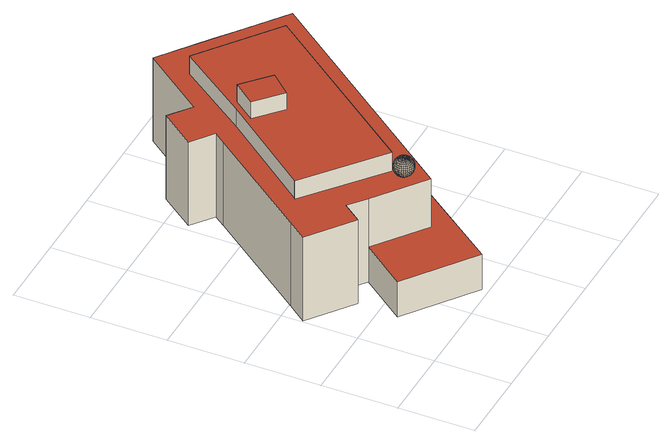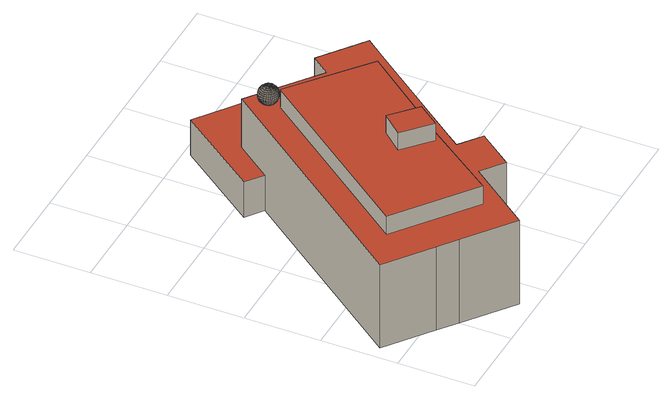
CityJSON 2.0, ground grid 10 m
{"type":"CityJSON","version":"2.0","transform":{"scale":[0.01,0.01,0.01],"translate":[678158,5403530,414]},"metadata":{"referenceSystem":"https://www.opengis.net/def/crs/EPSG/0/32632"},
"CityObjects":{
"building1":{"type":"Building","attributes":{"measuredHeight":17.6},"children":["building1-1"],"geometry":[{"type":"MultiSurface","lod":"3","boundaries":[[[0,1,2,3,4,5,6,7,8,9,10,11,12,13,14,15,16,17,18,19,20,14,13,21]],[[22,23,24,25,26,27]],[[28,29,30,31,32,33,34],[35,36,37,38]],[[39,40,41,42]],[[43,9,8,44]],[[45,25,24,46]],[[44,8,7,47]],[[48,22,27,49]],[[47,7,6,50]],[[51,10,9,43]],[[52,11,10,51]],[[53,0,21,54]],[[55,12,11,52]],[[56,13,12,55]],[[54,21,13,56]],[[57,1,0,53]],[[32,31,18,17]],[[20,19,30,29]],[[38,39,42,35]],[[20,29,28,14]],[[15,34,33,16]],[[35,42,41,36]],[[14,28,34,15]],[[49,27,26,58]],[[5,23,22,48,50,6]],[[3,59,46,24,4]],[[58,26,25,45]],[[23,5,4,24]],[[59,3,2,60]],[[60,2,1,57]],[[18,31,30,19]],[[36,41,40,37]],[[16,33,32,17]],[[37,40,39,38]],[[59,60,57,53,54,56,55,52,51,43,44,47,50,48,49,58,45,46]]],"semantics":{"surfaces":[{"type":"RoofSurface"},{"type":"WallSurface"},{"type":"GroundSurface"}],"values":[0,0,0,0,1,1,1,1,1,1,1,1,1,1,1,1,1,1,1,1,1,1,1,1,1,1,1,1,1,1,1,1,1,1,2]}}]},
"building1-1":{"type":"BuildingInstallation","attributes":{"materialClass":"Metal","materialName":"Aluminium","materialUncertainty":0.3},"parents":["building1"],"geometry":[{"type":"MultiSurface","lod":"3","boundaries":[[[61,62,63]],[[64,61,63]],[[65,64,63]],[[66,65,63]],[[67,66,63]],[[68,67,63]],[[69,68,63]],[[70,69,63]],[[71,70,63]],[[72,71,63]],[[73,72,63]],[[74,73,63]],[[75,74,63]],[[76,75,63]],[[77,76,63]],[[78,77,63]],[[79,78,63]],[[80,79,63]],[[81,80,63]],[[82,81,63]],[[83,82,63]],[[84,83,63]],[[85,84,63]],[[86,85,63]],[[87,86,63]],[[88,87,63]],[[89,88,63]],[[90,89,63]],[[91,90,63]],[[92,91,63]],[[93,92,63]],[[62,93,63]],[[61,94,95,62]],[[64,96,94,61]],[[65,97,96,64]],[[66,98,97,65]],[[67,99,98,66]],[[68,100,99,67]],[[69,101,100,68]],[[70,102,101,69]],[[71,103,102,70]],[[72,104,103,71]],[[73,105,104,72]],[[74,106,105,73]],[[75,107,106,74]],[[76,108,107,75]],[[77,109,108,76]],[[78,110,109,77]],[[79,111,110,78]],[[80,112,111,79]],[[81,113,112,80]],[[82,114,113,81]],[[83,115,114,82]],[[84,116,115,83]],[[85,117,116,84]],[[86,118,117,85]],[[87,119,118,86]],[[88,120,119,87]],[[89,121,120,88]],[[90,122,121,89]],[[91,123,122,90]],[[92,124,123,91]],[[93,125,124,92]],[[62,95,125,93]],[[94,126,127,95]],[[96,128,126,94]],[[97,129,128,96]],[[98,130,129,97]],[[99,131,130,98]],[[100,132,131,99]],[[101,133,132,100]],[[102,134,133,101]],[[103,135,134,102]],[[104,136,135,103]],[[105,137,136,104]],[[106,138,137,105]],[[107,139,138,106]],[[108,140,139,107]],[[109,141,140,108]],[[110,142,141,109]],[[111,143,142,110]],[[112,144,143,111]],[[113,145,144,112]],[[114,146,145,113]],[[115,147,146,114]],[[116,148,147,115]],[[117,149,148,116]],[[118,150,149,117]],[[119,151,150,118]],[[120,152,151,119]],[[121,153,152,120]],[[122,154,153,121]],[[123,155,154,122]],[[124,156,155,123]],[[125,157,156,124]],[[95,127,157,125]],[[126,158,159,127]],[[128,160,158,126]],[[129,161,160,128]],[[130,162,161,129]],[[131,163,162,130]],[[132,164,163,131]],[[133,165,164,132]],[[134,166,165,133]],[[135,167,166,134]],[[136,168,167,135]],[[137,169,168,136]],[[138,170,169,137]],[[139,171,170,138]],[[140,172,171,139]],[[141,173,172,140]],[[142,174,173,141]],[[143,175,174,142]],[[144,176,175,143]],[[145,177,176,144]],[[146,178,177,145]],[[147,179,178,146]],[[148,180,179,147]],[[149,181,180,148]],[[150,182,181,149]],[[151,183,182,150]],[[152,184,183,151]],[[153,185,184,152]],[[154,186,185,153]],[[155,187,186,154]],[[156,188,187,155]],[[157,189,188,156]],[[127,159,189,157]],[[158,190,191,159]],[[160,192,190,158]],[[161,193,192,160]],[[162,194,193,161]],[[163,195,194,162]],[[164,196,195,163]],[[165,197,196,164]],[[166,198,197,165]],[[167,199,198,166]],[[168,200,199,167]],[[169,201,200,168]],[[170,202,201,169]],[[171,203,202,170]],[[172,204,203,171]],[[173,205,204,172]],[[174,206,205,173]],[[175,207,206,174]],[[176,208,207,175]],[[177,209,208,176]],[[178,210,209,177]],[[179,211,210,178]],[[180,212,211,179]],[[181,213,212,180]],[[182,214,213,181]],[[183,215,214,182]],[[184,216,215,183]],[[185,217,216,184]],[[186,218,217,185]],[[187,219,218,186]],[[188,220,219,187]],[[189,221,220,188]],[[159,191,221,189]],[[190,222,223,191]],[[192,224,222,190]],[[193,225,224,192]],[[194,226,225,193]],[[195,227,226,194]],[[196,228,227,195]],[[197,229,228,196]],[[198,230,229,197]],[[199,231,230,198]],[[200,232,231,199]],[[201,233,232,200]],[[202,234,233,201]],[[203,235,234,202]],[[204,236,235,203]],[[205,237,236,204]],[[206,238,237,205]],[[207,239,238,206]],[[208,240,239,207]],[[209,241,240,208]],[[210,242,241,209]],[[211,243,242,210]],[[212,244,243,211]],[[213,245,244,212]],[[214,246,245,213]],[[215,247,246,214]],[[216,248,247,215]],[[217,249,248,216]],[[218,250,249,217]],[[219,251,250,218]],[[220,252,251,219]],[[221,253,252,220]],[[191,223,253,221]],[[222,254,255,223]],[[224,256,254,222]],[[225,257,256,224]],[[226,258,257,225]],[[227,259,258,226]],[[228,260,259,227]],[[229,261,260,228]],[[230,262,261,229]],[[231,263,262,230]],[[232,264,263,231]],[[233,265,264,232]],[[234,266,265,233]],[[235,267,266,234]],[[236,268,267,235]],[[237,269,268,236]],[[238,270,269,237]],[[239,271,270,238]],[[240,272,271,239]],[[241,273,272,240]],[[242,274,273,241]],[[243,275,274,242]],[[244,276,275,243]],[[245,277,276,244]],[[246,278,277,245]],[[247,279,278,246]],[[248,280,279,247]],[[249,281,280,248]],[[250,282,281,249]],[[251,283,282,250]],[[252,284,283,251]],[[253,285,284,252]],[[223,255,285,253]],[[254,286,287,255]],[[256,288,286,254]],[[257,289,288,256]],[[258,290,289,257]],[[259,291,290,258]],[[260,292,291,259]],[[261,293,292,260]],[[262,294,293,261]],[[263,295,294,262]],[[264,296,295,263]],[[265,297,296,264]],[[266,298,297,265]],[[267,299,298,266]],[[268,300,299,267]],[[269,301,300,268]],[[270,302,301,269]],[[271,303,302,270]],[[272,304,303,271]],[[273,305,304,272]],[[274,306,305,273]],[[275,307,306,274]],[[276,308,307,275]],[[277,309,308,276]],[[278,310,309,277]],[[279,311,310,278]],[[280,312,311,279]],[[281,313,312,280]],[[282,314,313,281]],[[283,315,314,282]],[[284,316,315,283]],[[285,317,316,284]],[[255,287,317,285]],[[286,318,319,287]],[[288,320,318,286]],[[289,321,320,288]],[[290,322,321,289]],[[291,323,322,290]],[[292,324,323,291]],[[293,325,324,292]],[[294,326,325,293]],[[295,327,326,294]],[[296,328,327,295]],[[297,329,328,296]],[[298,330,329,297]],[[299,331,330,298]],[[300,332,331,299]],[[301,333,332,300]],[[302,334,333,301]],[[303,335,334,302]],[[304,336,335,303]],[[305,337,336,304]],[[306,338,337,305]],[[307,339,338,306]],[[308,340,339,307]],[[309,341,340,308]],[[310,342,341,309]],[[311,343,342,310]],[[312,344,343,311]],[[313,345,344,312]],[[314,346,345,313]],[[315,347,346,314]],[[316,348,347,315]],[[317,349,348,316]],[[287,319,349,317]],[[318,350,351,319]],[[320,352,350,318]],[[321,353,352,320]],[[322,354,353,321]],[[323,355,354,322]],[[324,356,355,323]],[[325,357,356,324]],[[326,358,357,325]],[[327,359,358,326]],[[328,360,359,327]],[[329,361,360,328]],[[330,362,361,329]],[[331,363,362,330]],[[332,364,363,331]],[[333,365,364,332]],[[334,366,365,333]],[[335,367,366,334]],[[336,368,367,335]],[[337,369,368,336]],[[338,370,369,337]],[[339,371,370,338]],[[340,372,371,339]],[[341,373,372,340]],[[342,374,373,341]],[[343,375,374,342]],[[344,376,375,343]],[[345,377,376,344]],[[346,378,377,345]],[[347,379,378,346]],[[348,380,379,347]],[[349,381,380,348]],[[319,351,381,349]],[[350,382,383,351]],[[352,384,382,350]],[[353,385,384,352]],[[354,386,385,353]],[[355,387,386,354]],[[356,388,387,355]],[[357,389,388,356]],[[358,390,389,357]],[[359,391,390,358]],[[360,392,391,359]],[[361,393,392,360]],[[362,394,393,361]],[[363,395,394,362]],[[364,396,395,363]],[[365,397,396,364]],[[366,398,397,365]],[[367,399,398,366]],[[368,400,399,367]],[[369,401,400,368]],[[370,402,401,369]],[[371,403,402,370]],[[372,404,403,371]],[[373,405,404,372]],[[374,406,405,373]],[[375,407,406,374]],[[376,408,407,375]],[[377,409,408,376]],[[378,410,409,377]],[[379,411,410,378]],[[380,412,411,379]],[[381,413,412,380]],[[351,383,413,381]],[[382,414,415,383]],[[384,416,414,382]],[[385,417,416,384]],[[386,418,417,385]],[[387,419,418,386]],[[388,420,419,387]],[[389,421,420,388]],[[390,422,421,389]],[[391,423,422,390]],[[392,424,423,391]],[[393,425,424,392]],[[394,426,425,393]],[[395,427,426,394]],[[396,428,427,395]],[[397,429,428,396]],[[398,430,429,397]],[[399,431,430,398]],[[400,432,431,399]],[[401,433,432,400]],[[402,434,433,401]],[[403,435,434,402]],[[404,436,435,403]],[[405,437,436,404]],[[406,438,437,405]],[[407,439,438,406]],[[408,440,439,407]],[[409,441,440,408]],[[410,442,441,409]],[[411,443,442,410]],[[412,444,443,411]],[[413,445,444,412]],[[383,415,445,413]],[[414,446,447,415]],[[416,448,446,414]],[[417,449,448,416]],[[418,450,449,417]],[[419,451,450,418]],[[420,452,451,419]],[[421,453,452,420]],[[422,454,453,421]],[[423,455,454,422]],[[424,456,455,423]],[[425,457,456,424]],[[426,458,457,425]],[[427,459,458,426]],[[428,460,459,427]],[[429,461,460,428]],[[430,462,461,429]],[[431,463,462,430]],[[432,464,463,431]],[[433,465,464,432]],[[434,466,465,433]],[[435,467,466,434]],[[436,468,467,435]],[[437,469,468,436]],[[438,470,469,437]],[[439,471,470,438]],[[440,472,471,439]],[[441,473,472,440]],[[442,474,473,441]],[[443,475,474,442]],[[444,476,475,443]],[[445,477,476,444]],[[415,447,477,445]],[[446,478,479,447]],[[448,480,478,446]],[[449,481,480,448]],[[450,482,481,449]],[[451,483,482,450]],[[452,484,483,451]],[[453,485,484,452]],[[454,486,485,453]],[[455,487,486,454]],[[456,488,487,455]],[[457,489,488,456]],[[458,490,489,457]],[[459,491,490,458]],[[460,492,491,459]],[[461,493,492,460]],[[462,494,493,461]],[[463,495,494,462]],[[464,496,495,463]],[[465,497,496,464]],[[466,498,497,465]],[[467,499,498,466]],[[468,500,499,467]],[[469,501,500,468]],[[470,502,501,469]],[[471,503,502,470]],[[472,504,503,471]],[[473,505,504,472]],[[474,506,505,473]],[[475,507,506,474]],[[476,508,507,475]],[[477,509,508,476]],[[447,479,509,477]],[[478,510,511,479]],[[480,512,510,478]],[[481,513,512,480]],[[482,514,513,481]],[[483,515,514,482]],[[484,516,515,483]],[[485,517,516,484]],[[486,518,517,485]],[[487,519,518,486]],[[488,520,519,487]],[[489,521,520,488]],[[490,522,521,489]],[[491,523,522,490]],[[492,524,523,491]],[[493,525,524,492]],[[494,526,525,493]],[[495,527,526,494]],[[496,528,527,495]],[[497,529,528,496]],[[498,530,529,497]],[[499,531,530,498]],[[500,532,531,499]],[[501,533,532,500]],[[502,534,533,501]],[[503,535,534,502]],[[504,536,535,503]],[[505,537,536,504]],[[506,538,537,505]],[[507,539,538,506]],[[508,540,539,507]],[[509,541,540,508]],[[479,511,541,509]],[[510,542,511]],[[512,542,510]],[[513,542,512]],[[514,542,513]],[[515,542,514]],[[516,542,515]],[[517,542,516]],[[518,542,517]],[[519,542,518]],[[520,542,519]],[[521,542,520]],[[522,542,521]],[[523,542,522]],[[524,542,523]],[[525,542,524]],[[526,542,525]],[[527,542,526]],[[528,542,527]],[[529,542,528]],[[530,542,529]],[[531,542,530]],[[532,542,531]],[[533,542,532]],[[534,542,533]],[[535,542,534]],[[536,542,535]],[[537,542,536]],[[538,542,537]],[[539,542,538]],[[540,542,539]],[[541,542,540]],[[511,542,541]]]}]}
},
"vertices":[
[224,1987,1269],[26,1726,1269],[606,1287,1269],[794,1536,1269],[1023,1355,1269],[1682,853,1269],[3834,3682,1269],[3237,4134,1269],[2995,4317,1269],[2362,4796,1269],[1726,3959,1269],[1431,4181,1269],[1084,3725,1269],[1378,3503,1269],[1594,3340,1269],[2265,4273,1269],[3277,3503,1269],[1634,1342,1269],[1627,1334,1269],[652,2132,1269],[658,2140,1269],[1265,3354,1269],[2049,1336,554],[1682,853,554],[1023,1355,554],[569,756,554],[1470,88,554],[2271,1168,554],[1594,3340,1539],[658,2140,1539],[652,2132,1539],[1627,1334,1539],[1634,1342,1539],[3277,3503,1539],[2265,4273,1539],[1721,3399,1539],[2076,3078,1539],[1831,2807,1539],[1500,3107,1539],[1500,3107,1790],[1831,2807,1790],[2076,3078,1790],[1721,3399,1790],[2362,4796,30],[2995,4317,30],[569,756,30],[1023,1355,30],[3237,4134,30],[2049,1336,30],[2271,1168,30],[3834,3682,30],[1726,3959,30],[1431,4181,30],[224,1987,30],[1265,3354,30],[1084,3725,30],[1378,3503,30],[26,1726,30],[1470,88,30],[794,1536,30],[606,1287,30],
[1640,1179,1271],[1641,1174,1271],[1615,1174,1269],[1639,1183,1271],[1636,1188,1271],[1633,1192,1271],[1629,1195,1271],[1625,1197,1271],[1620,1199,1271],[1615,1199,1271],[1610,1199,1271],[1605,1197,1271],[1601,1195,1271],[1597,1192,1271],[1594,1188,1271],[1591,1183,1271],[1590,1179,1271],[1589,1174,1271],[1590,1169,1271],[1591,1164,1271],[1594,1159,1271],[1597,1155,1271],[1601,1152,1271],[1605,1150,1271],[1610,1148,1271],[1615,1148,1271],[1620,1148,1271],[1625,1150,1271],[1629,1152,1271],[1633,1155,1271],[1636,1159,1271],[1639,1164,1271],[1640,1169,1271],[1664,1183,1279],[1665,1174,1279],[1661,1193,1279],[1657,1202,1279],[1650,1209,1279],[1643,1216,1279],[1634,1220,1279],[1625,1223,1279],[1615,1224,1279],[1605,1223,1279],[1596,1220,1279],[1587,1216,1279],[1580,1209,1279],[1573,1202,1279],[1569,1193,1279],[1566,1183,1279],[1565,1174,1279],[1566,1164,1279],[1569,1154,1279],[1573,1146,1279],[1580,1138,1279],[1587,1132,1279],[1596,1127,1279],[1605,1124,1279],[1615,1123,1279],[1625,1124,1279],[1634,1127,1279],[1643,1132,1279],[1650,1138,1279],[1657,1146,1279],[1661,1154,1279],[1664,1164,1279],[1686,1188,1291],[1688,1174,1291],[1682,1202,1291],[1676,1214,1291],[1667,1225,1291],[1655,1235,1291],[1643,1241,1291],[1629,1246,1291],[1615,1247,1291],[1601,1246,1291],[1587,1241,1291],[1574,1235,1291],[1564,1225,1291],[1554,1214,1291],[1548,1202,1291],[1544,1188,1291],[1542,1174,1291],[1544,1159,1291],[1548,1146,1291],[1554,1133,1291],[1564,1122,1291],[1574,1113,1291],[1587,1106,1291],[1601,1102,1291],[1615,1100,1291],[1629,1102,1291],[1643,1106,1291],[1655,1113,1291],[1667,1122,1291],[1676,1133,1291],[1682,1146,1291],[1686,1159,1291],[1706,1192,1307],[1708,1174,1307],[1701,1209,1307],[1692,1225,1307],[1681,1240,1307],[1667,1251,1307],[1650,1260,1307],[1633,1265,1307],[1615,1267,1307],[1597,1265,1307],[1580,1260,1307],[1564,1251,1307],[1549,1240,1307],[1538,1225,1307],[1529,1209,1307],[1524,1192,1307],[1522,1174,1307],[1524,1155,1307],[1529,1138,1307],[1538,1122,1307],[1549,1108,1307],[1564,1096,1307],[1580,1087,1307],[1597,1082,1307],[1615,1080,1307],[1633,1082,1307],[1650,1087,1307],[1667,1096,1307],[1681,1108,1307],[1692,1122,1307],[1701,1138,1307],[1706,1155,1307],[1722,1195,1327],[1724,1174,1327],[1716,1216,1327],[1706,1235,1327],[1692,1251,1327],[1676,1265,1327],[1657,1275,1327],[1636,1281,1327],[1615,1283,1327],[1594,1281,1327],[1573,1275,1327],[1554,1265,1327],[1538,1251,1327],[1524,1235,1327],[1514,1216,1327],[1508,1195,1327],[1506,1174,1327],[1508,1152,1327],[1514,1132,1327],[1524,1113,1327],[1538,1096,1327],[1554,1082,1327],[1573,1072,1327],[1594,1066,1327],[1615,1064,1327],[1636,1066,1327],[1657,1072,1327],[1676,1082,1327],[1692,1096,1327],[1706,1113,1327],[1716,1132,1327],[1722,1152,1327],[1734,1197,1350],[1736,1174,1350],[1727,1220,1350],[1716,1241,1350],[1701,1260,1350],[1682,1275,1350],[1661,1286,1350],[1639,1293,1350],[1615,1296,1350],[1591,1293,1350],[1569,1286,1350],[1548,1275,1350],[1529,1260,1350],[1514,1241,1350],[1503,1220,1350],[1496,1197,1350],[1494,1174,1350],[1496,1150,1350],[1503,1127,1350],[1514,1106,1350],[1529,1087,1350],[1548,1072,1350],[1569,1061,1350],[1591,1054,1350],[1615,1052,1350],[1639,1054,1350],[1661,1061,1350],[1682,1072,1350],[1701,1087,1350],[1716,1106,1350],[1727,1127,1350],[1734,1150,1350],[1741,1199,1375],[1744,1174,1375],[1734,1223,1375],[1722,1246,1375],[1706,1265,1375],[1686,1281,1375],[1664,1293,1375],[1640,1301,1375],[1615,1303,1375],[1590,1301,1375],[1566,1293,1375],[1544,1281,1375],[1524,1265,1375],[1508,1246,1375],[1496,1223,1375],[1489,1199,1375],[1486,1174,1375],[1489,1148,1375],[1496,1124,1375],[1508,1102,1375],[1524,1082,1375],[1544,1066,1375],[1566,1054,1375],[1590,1047,1375],[1615,1044,1375],[1640,1047,1375],[1664,1054,1375],[1686,1066,1375],[1706,1082,1375],[1722,1102,1375],[1734,1124,1375],[1741,1148,1375],[1744,1199,1401],[1746,1174,1401],[1736,1224,1401],[1724,1247,1401],[1708,1267,1401],[1688,1283,1401],[1665,1296,1401],[1641,1303,1401],[1615,1306,1401],[1589,1303,1401],[1565,1296,1401],[1542,1283,1401],[1522,1267,1401],[1506,1247,1401],[1494,1224,1401],[1486,1199,1401],[1484,1174,1401],[1486,1148,1401],[1494,1123,1401],[1506,1100,1401],[1522,1080,1401],[1542,1064,1401],[1565,1052,1401],[1589,1044,1401],[1615,1042,1401],[1641,1044,1401],[1665,1052,1401],[1688,1064,1401],[1708,1080,1401],[1724,1100,1401],[1736,1123,1401],[1744,1148,1401],[1741,1199,1427],[1744,1174,1427],[1734,1223,1427],[1722,1246,1427],[1706,1265,1427],[1686,1281,1427],[1664,1293,1427],[1640,1301,1427],[1615,1303,1427],[1590,1301,1427],[1566,1293,1427],[1544,1281,1427],[1524,1265,1427],[1508,1246,1427],[1496,1223,1427],[1489,1199,1427],[1486,1174,1427],[1489,1148,1427],[1496,1124,1427],[1508,1102,1427],[1524,1082,1427],[1544,1066,1427],[1566,1054,1427],[1590,1047,1427],[1615,1044,1427],[1640,1047,1427],[1664,1054,1427],[1686,1066,1427],[1706,1082,1427],[1722,1102,1427],[1734,1124,1427],[1741,1148,1427],[1734,1197,1452],[1736,1174,1452],[1727,1220,1452],[1716,1241,1452],[1701,1260,1452],[1682,1275,1452],[1661,1286,1452],[1639,1293,1452],[1615,1296,1452],[1591,1293,1452],[1569,1286,1452],[1548,1275,1452],[1529,1260,1452],[1514,1241,1452],[1503,1220,1452],[1496,1197,1452],[1494,1174,1452],[1496,1150,1452],[1503,1127,1452],[1514,1106,1452],[1529,1087,1452],[1548,1072,1452],[1569,1061,1452],[1591,1054,1452],[1615,1052,1452],[1639,1054,1452],[1661,1061,1452],[1682,1072,1452],[1701,1087,1452],[1716,1106,1452],[1727,1127,1452],[1734,1150,1452],[1722,1195,1475],[1724,1174,1475],[1716,1216,1475],[1706,1235,1475],[1692,1251,1475],[1676,1265,1475],[1657,1275,1475],[1636,1281,1475],[1615,1283,1475],[1594,1281,1475],[1573,1275,1475],[1554,1265,1475],[1538,1251,1475],[1524,1235,1475],[1514,1216,1475],[1508,1195,1475],[1506,1174,1475],[1508,1152,1475],[1514,1132,1475],[1524,1113,1475],[1538,1096,1475],[1554,1082,1475],[1573,1072,1475],[1594,1066,1475],[1615,1064,1475],[1636,1066,1475],[1657,1072,1475],[1676,1082,1475],[1692,1096,1475],[1706,1113,1475],[1716,1132,1475],[1722,1152,1475],[1706,1192,1495],[1708,1174,1495],[1701,1209,1495],[1692,1225,1495],[1681,1240,1495],[1667,1251,1495],[1650,1260,1495],[1633,1265,1495],[1615,1267,1495],[1597,1265,1495],[1580,1260,1495],[1564,1251,1495],[1549,1240,1495],[1538,1225,1495],[1529,1209,1495],[1524,1192,1495],[1522,1174,1495],[1524,1155,1495],[1529,1138,1495],[1538,1122,1495],[1549,1108,1495],[1564,1096,1495],[1580,1087,1495],[1597,1082,1495],[1615,1080,1495],[1633,1082,1495],[1650,1087,1495],[1667,1096,1495],[1681,1108,1495],[1692,1122,1495],[1701,1138,1495],[1706,1155,1495],[1686,1188,1511],[1688,1174,1511],[1682,1202,1511],[1676,1214,1511],[1667,1225,1511],[1655,1235,1511],[1643,1241,1511],[1629,1246,1511],[1615,1247,1511],[1601,1246,1511],[1587,1241,1511],[1574,1235,1511],[1564,1225,1511],[1554,1214,1511],[1548,1202,1511],[1544,1188,1511],[1542,1174,1511],[1544,1159,1511],[1548,1146,1511],[1554,1133,1511],[1564,1122,1511],[1574,1113,1511],[1587,1106,1511],[1601,1102,1511],[1615,1100,1511],[1629,1102,1511],[1643,1106,1511],[1655,1113,1511],[1667,1122,1511],[1676,1133,1511],[1682,1146,1511],[1686,1159,1511],[1664,1183,1523],[1665,1174,1523],[1661,1193,1523],[1657,1202,1523],[1650,1209,1523],[1643,1216,1523],[1634,1220,1523],[1625,1223,1523],[1615,1224,1523],[1605,1223,1523],[1596,1220,1523],[1587,1216,1523],[1580,1209,1523],[1573,1202,1523],[1569,1193,1523],[1566,1183,1523],[1565,1174,1523],[1566,1164,1523],[1569,1154,1523],[1573,1146,1523],[1580,1138,1523],[1587,1132,1523],[1596,1127,1523],[1605,1124,1523],[1615,1123,1523],[1625,1124,1523],[1634,1127,1523],[1643,1132,1523],[1650,1138,1523],[1657,1146,1523],[1661,1154,1523],[1664,1164,1523],[1640,1179,1531],[1641,1174,1531],[1639,1183,1531],[1636,1188,1531],[1633,1192,1531],[1629,1195,1531],[1625,1197,1531],[1620,1199,1531],[1615,1199,1531],[1610,1199,1531],[1605,1197,1531],[1601,1195,1531],[1597,1192,1531],[1594,1188,1531],[1591,1183,1531],[1590,1179,1531],[1589,1174,1531],[1590,1169,1531],[1591,1164,1531],[1594,1159,1531],[1597,1155,1531],[1601,1152,1531],[1605,1150,1531],[1610,1148,1531],[1615,1148,1531],[1620,1148,1531],[1625,1150,1531],[1629,1152,1531],[1633,1155,1531],[1636,1159,1531],[1639,1164,1531],[1640,1169,1531],[1615,1174,1533]
]}
